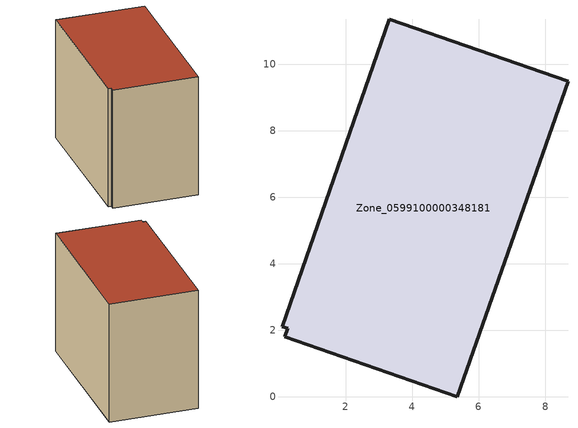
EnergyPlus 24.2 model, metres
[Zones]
Zone_0599100000348181
 floor ground (C_G): 8.68,9.48 5.36,0 0.18,1.8 0.26,2.06 0.09,2.12 3.31,11.36 z0
 wall outside (C_F): 8.68,9.48 3.31,11.36 0.09,2.12 0.26,2.06 0.18,1.8 5.36,0 8.68,9.48 z0:7.97
 roof outside (C_R): 5.36,0 8.68,9.48 3.31,11.36 0.09,2.12 0.26,2.06 0.18,1.8 z7.97
[BUILDING]
Pand.0599100000348181: North Axis=0; Terrain=City; Loads Convergence Tolerance Value=0.04; Temperature Convergence Tolerance Value=0.4; Solar Distribution=FullExterior; Maximum Number of Warmup Days=25; Minimum Number of Warmup Days=1
[Site:Location]
Rotterdam.The.Hague.AP_ZH_NLD Design_Conditions: Latitude=51.96; Longitude=4.45; Time Zone=1; Elevation=-4.5
[SITE:GROUNDTEMPERATURE:BUILDINGSURFACE]
18, 18, 18, 18, 18, 18, 18, 18, 18, 18, 18, 18
[MATERIAL] Thermal Absorptance=0.9; Solar Absorptance=0.7; Visible Absorptance=0.7
Name | Roughness | Thickness | Conductivity | Density | Specific Heat
G.TC.1992-2005 | MediumSmooth | 0.15 | 0.06 | 540 | 1210
F.TC.1992-2005 | Rough | 0.3 | 0.12 | 1920 | 840
R.TC.1992-2005 | MediumRough | 0.2 | 0.08 | 1500 | 1000
[CONSTRUCTION]
C_G: G.TC.1992-2005
C_F: F.TC.1992-2005
C_R: R.TC.1992-2005
[ZONE]
Zone_0599100000348181: Type=1; Multiplier=1; Ceiling Height=Autocalculate; Volume=Autocalculate; Floor Area=autocalculate; Part of Total Floor Area=Yes
[ZONEINFILTRATION:DESIGNFLOWRATE]
Infil_Zone_0599100000348181: Zone or ZoneList or Space or SpaceList=Zone_0599100000348181; Schedule=AlwaysOn; Design Flow Rate Calculation Method=Flow/Area; Flow Rate per Floor Area=0.0015; Constant Term Coefficient=1; Temperature Term Coefficient=0; Velocity Term Coefficient=0; Velocity Squared Term Coefficient=0
[HVACTEMPLATE:ZONE:IDEALLOADSAIRSYSTEM]
Zone_0599100000348181: Maximum Heating Supply Air Temperature=50; Minimum Cooling Supply Air Temperature=13; Maximum Heating Supply Air Humidity Ratio=0.0156; Minimum Cooling Supply Air Humidity Ratio=0.0077; Heating Limit=NoLimit; Cooling Limit=NoLimit; Dehumidification Control Type=ConstantSensibleHeatRatio; Cooling Sensible Heat Ratio=0.7; Dehumidification Setpoint=60; Humidification Control Type=None; Humidification Setpoint=30; Outdoor Air Method=None; Outdoor Air Flow Rate per Person=0.00944; Outdoor Air Flow Rate per Zone Floor Area=0; Outdoor Air Flow Rate per Zone=0; Demand Controlled Ventilation Type=None; Outdoor Air Economizer Type=NoEconomizer; Heat Recovery Type=None; Sensible Heat Recovery Effectiveness=0.7; Latent Heat Recovery Effectiveness=0.65
[ZONECONTROL:THERMOSTAT]
ThermostatControl_Zone_0599100000348181: Zone or ZoneList=Zone_0599100000348181; Control Type Schedule=DualSetpointControlType; Control 1=Thermostat_Zone_0599100000348181; Temperature Difference Between Cutout And Setpoint=0
[THERMOSTATSETPOINT:DUALSETPOINT]
Thermostat_Zone_0599100000348181: Heating Setpoint Temperature Schedule=HeatingSetpoint_Zone_0599100000348181; Cooling Setpoint Temperature Schedule=CoolingSetpoint_Zone_0599100000348181
[SCHEDULE:COMPACT]
HeatingSetpoint_Zone_0599100000348181: Through: 12/31, For: AllDays, Until: 24:00, 21
CoolingSetpoint_Zone_0599100000348181: Through: 12/31, For: AllDays, Until: 24:00, 24
DualSetpointControlType: Through: 12/31, For: AllDays, Until: 24:00, 4
AlwaysOn: Through: 12/31, For: AllDays, Until: 24:00, 1
